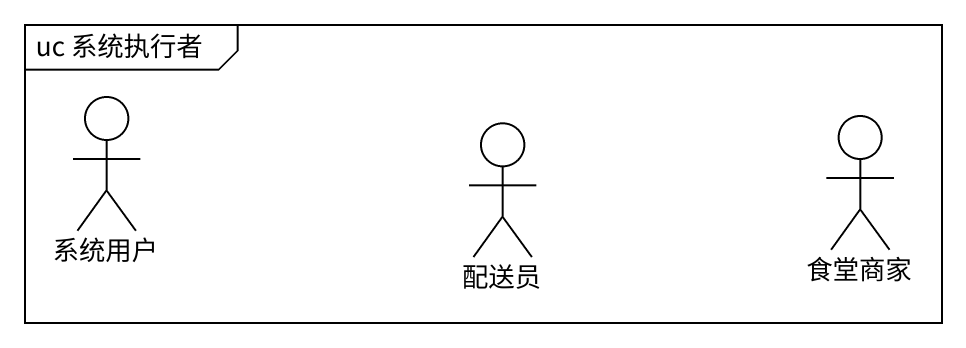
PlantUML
@startuml
mainframe uc 系统执行者
actor 系统用户
actor 配送员
actor 食堂商家
@enduml
